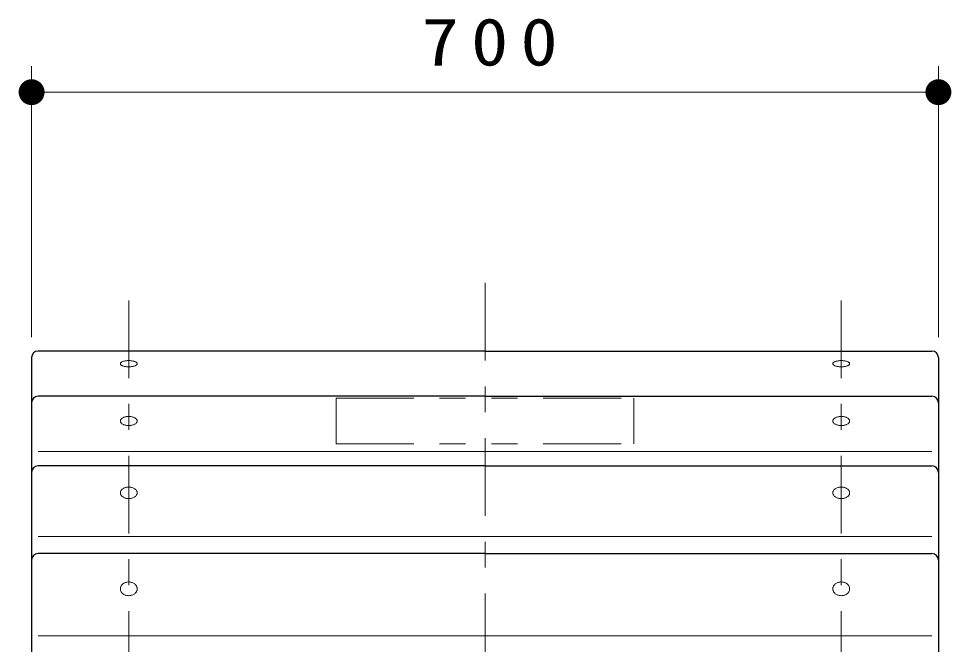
# Model space of a CAD drawing. Units: millimetres on the paper, scale 1:20. Extents: x -365 to 0, y -12 to 257.
# Drawn here: x -313.02 to -277.02, y 138.59 to 162.76 of the extents above; entities that cross this region are included whole.
import ezdxf

# ---------------------------------------------------------------- set-up
doc = ezdxf.new("R2010")
doc.units = ezdxf.units.MM
doc.linetypes.add('USER2', pattern=[6, 3, -1, 1, -1])
doc.linetypes.add('USER3', pattern=[8, 3, -1, 1, -1, 1, -1])
doc.layers.add('LY_1', color=7, linetype='Continuous', lineweight=25)
doc.styles.add('ＭＳ ゴシック', font='')
doc.styles.get('ＭＳ ゴシック').set_extended_font_data('MS Gothic')

# ---------------------------------------------------------------- blocks, each defined once
blk = doc.blocks.new('filled_dot')
at = {"color": 0, "linetype": 'Continuous', "lineweight": -2, "const_width": 1.25}
blk.add_lwpolyline([(-0.625, 0, 1), (0.625, 0, 1)], format="xyb", close=True, dxfattribs=at)

msp = doc.modelspace()

# ---------------------------------------------------------------- linework, layer by layer
at = {"layer": 'LY_1', "lineweight": 13}
for p, q in [((-312.524, 150.453), (-312.524, 160.915)), ((-277.524, 150.453), (-277.524, 160.915)), ((-312.524, 159.915), (-277.524, 159.915)), ((-295.024, 146.035), (-312.274, 146.035)), ((-295.024, 146.035), (-277.774, 146.035)), ((-295.024, 142.757), (-312.274, 142.757)), ((-295.024, 142.757), (-277.774, 142.757)), ((-295.024, 138.922), (-312.274, 138.922)), ((-295.024, 138.922), (-277.774, 138.922))]:
    msp.add_line(p, q, dxfattribs=at)
at = {"layer": 'LY_1', "linetype": 'USER2', "lineweight": 13}
for p, q in [((-295.024, 152.552), (-295.024, 84.551)), ((-308.774, 151.873), (-308.774, 123.061)), ((-281.274, 151.873), (-281.274, 123.061))]:
    msp.add_line(p, q, dxfattribs=at)
at = {"layer": 'LY_1'}
for p, q in [((-295.024, 149.915), (-312.274, 149.915)), ((-295.024, 149.915), (-277.774, 149.915)), ((-312.524, 149.665), (-312.524, 126.388)), ((-277.524, 149.665), (-277.524, 126.388)), ((-295.024, 148.171), (-312.274, 148.171)), ((-295.024, 148.171), (-277.774, 148.171)), ((-295.024, 145.48), (-312.274, 145.48)), ((-295.024, 145.48), (-277.774, 145.48)), ((-295.024, 142.094), (-312.274, 142.094)), ((-295.024, 142.094), (-277.774, 142.094))]:
    msp.add_line(p, q, dxfattribs=at)
at = {"layer": 'LY_1', "linetype": 'USER3', "lineweight": 13}
for p, q in [((-300.774, 148.095), (-300.774, 146.336)), ((-300.774, 148.095), (-289.274, 148.095)), ((-289.274, 148.095), (-289.274, 146.336)), ((-300.774, 146.336), (-289.274, 146.336))]:
    msp.add_line(p, q, dxfattribs=at)
at = {"layer": 'LY_1', "lineweight": 13}
for points in [[(-309.099, 149.426), (-309.098, 149.416), (-309.094, 149.405), (-309.088, 149.395), (-309.079, 149.385), (-309.069, 149.375), (-309.056, 149.366), (-309.04, 149.357), (-309.023, 149.349), (-309.004, 149.341), (-308.983, 149.334), (-308.96, 149.328), (-308.937, 149.322), (-308.911, 149.317), (-308.885, 149.313), (-308.858, 149.31), (-308.83, 149.308), (-308.802, 149.306), (-308.774, 149.306), (-308.746, 149.306), (-308.718, 149.308), (-308.69, 149.31), (-308.663, 149.313), (-308.637, 149.317), (-308.612, 149.322), (-308.588, 149.328), (-308.565, 149.334), (-308.544, 149.341), (-308.525, 149.349), (-308.508, 149.357), (-308.493, 149.366), (-308.48, 149.375), (-308.469, 149.385), (-308.46, 149.395), (-308.454, 149.405), (-308.45, 149.416), (-308.449, 149.426), (-308.45, 149.437), (-308.454, 149.447), (-308.46, 149.458), (-308.469, 149.468), (-308.48, 149.477), (-308.493, 149.487), (-308.508, 149.496), (-308.525, 149.504), (-308.544, 149.512), (-308.565, 149.519), (-308.588, 149.525), (-308.612, 149.531), (-308.637, 149.536), (-308.663, 149.54), (-308.69, 149.543), (-308.718, 149.545), (-308.746, 149.546), (-308.774, 149.547), (-308.802, 149.546), (-308.83, 149.545), (-308.858, 149.543), (-308.885, 149.54), (-308.911, 149.536), (-308.937, 149.531), (-308.96, 149.525), (-308.983, 149.519), (-309.004, 149.512), (-309.023, 149.504), (-309.04, 149.496), (-309.056, 149.487), (-309.069, 149.477), (-309.079, 149.468), (-309.088, 149.458), (-309.094, 149.447), (-309.098, 149.437)], [(-280.949, 149.426), (-280.95, 149.437), (-280.954, 149.447), (-280.96, 149.458), (-280.969, 149.468), (-280.98, 149.477), (-280.993, 149.487), (-281.008, 149.496), (-281.025, 149.504), (-281.044, 149.512), (-281.065, 149.519), (-281.088, 149.525), (-281.112, 149.531), (-281.137, 149.536), (-281.163, 149.54), (-281.19, 149.543), (-281.218, 149.545), (-281.246, 149.546), (-281.274, 149.547), (-281.302, 149.546), (-281.33, 149.545), (-281.358, 149.543), (-281.385, 149.54), (-281.411, 149.536), (-281.437, 149.531), (-281.46, 149.525), (-281.483, 149.519), (-281.504, 149.512), (-281.523, 149.504), (-281.54, 149.496), (-281.556, 149.487), (-281.569, 149.477), (-281.579, 149.468), (-281.588, 149.458), (-281.594, 149.447), (-281.598, 149.437), (-281.599, 149.426), (-281.598, 149.416), (-281.594, 149.405), (-281.588, 149.395), (-281.579, 149.385), (-281.569, 149.375), (-281.556, 149.366), (-281.54, 149.357), (-281.523, 149.349), (-281.504, 149.341), (-281.483, 149.334), (-281.46, 149.328), (-281.437, 149.322), (-281.411, 149.317), (-281.385, 149.313), (-281.358, 149.31), (-281.33, 149.308), (-281.302, 149.306), (-281.274, 149.306), (-281.246, 149.306), (-281.218, 149.308), (-281.19, 149.31), (-281.163, 149.313), (-281.137, 149.317), (-281.112, 149.322), (-281.088, 149.328), (-281.065, 149.334), (-281.044, 149.341), (-281.025, 149.349), (-281.008, 149.357), (-280.993, 149.366), (-280.98, 149.375), (-280.969, 149.385), (-280.96, 149.395), (-280.954, 149.405), (-280.95, 149.416)], [(-309.099, 147.212), (-309.098, 147.197), (-309.094, 147.182), (-309.088, 147.167), (-309.079, 147.152), (-309.069, 147.138), (-309.056, 147.124), (-309.04, 147.111), (-309.023, 147.099), (-309.004, 147.088), (-308.983, 147.078), (-308.96, 147.068), (-308.937, 147.06), (-308.911, 147.053), (-308.885, 147.047), (-308.858, 147.042), (-308.83, 147.039), (-308.802, 147.037), (-308.774, 147.036), (-308.746, 147.037), (-308.718, 147.039), (-308.69, 147.042), (-308.663, 147.047), (-308.637, 147.053), (-308.612, 147.06), (-308.588, 147.068), (-308.565, 147.078), (-308.544, 147.088), (-308.525, 147.099), (-308.508, 147.111), (-308.493, 147.124), (-308.48, 147.138), (-308.469, 147.152), (-308.46, 147.167), (-308.454, 147.182), (-308.45, 147.197), (-308.449, 147.212), (-308.45, 147.228), (-308.454, 147.243), (-308.46, 147.258), (-308.469, 147.272), (-308.48, 147.287), (-308.493, 147.3), (-308.508, 147.313), (-308.525, 147.325), (-308.544, 147.337), (-308.565, 147.347), (-308.588, 147.356), (-308.612, 147.365), (-308.637, 147.372), (-308.663, 147.378), (-308.69, 147.382), (-308.718, 147.386), (-308.746, 147.388), (-308.774, 147.388), (-308.802, 147.388), (-308.83, 147.386), (-308.858, 147.382), (-308.885, 147.378), (-308.911, 147.372), (-308.937, 147.365), (-308.96, 147.356), (-308.983, 147.347), (-309.004, 147.337), (-309.023, 147.325), (-309.04, 147.313), (-309.056, 147.3), (-309.069, 147.287), (-309.079, 147.272), (-309.088, 147.258), (-309.094, 147.243), (-309.098, 147.228)], [(-280.949, 147.212), (-280.95, 147.228), (-280.954, 147.243), (-280.96, 147.258), (-280.969, 147.272), (-280.98, 147.287), (-280.993, 147.3), (-281.008, 147.313), (-281.025, 147.325), (-281.044, 147.337), (-281.065, 147.347), (-281.088, 147.356), (-281.112, 147.365), (-281.137, 147.372), (-281.163, 147.378), (-281.19, 147.382), (-281.218, 147.386), (-281.246, 147.388), (-281.274, 147.388), (-281.302, 147.388), (-281.33, 147.386), (-281.358, 147.382), (-281.385, 147.378), (-281.411, 147.372), (-281.437, 147.365), (-281.46, 147.356), (-281.483, 147.347), (-281.504, 147.337), (-281.523, 147.325), (-281.54, 147.313), (-281.556, 147.3), (-281.569, 147.287), (-281.579, 147.272), (-281.588, 147.258), (-281.594, 147.243), (-281.598, 147.228), (-281.599, 147.212), (-281.598, 147.197), (-281.594, 147.182), (-281.588, 147.167), (-281.579, 147.152), (-281.569, 147.138), (-281.556, 147.124), (-281.54, 147.111), (-281.523, 147.099), (-281.504, 147.088), (-281.483, 147.078), (-281.46, 147.068), (-281.437, 147.06), (-281.411, 147.053), (-281.385, 147.047), (-281.358, 147.042), (-281.33, 147.039), (-281.302, 147.037), (-281.274, 147.036), (-281.246, 147.037), (-281.218, 147.039), (-281.19, 147.042), (-281.163, 147.047), (-281.137, 147.053), (-281.112, 147.06), (-281.088, 147.068), (-281.065, 147.078), (-281.044, 147.088), (-281.025, 147.099), (-281.008, 147.111), (-280.993, 147.124), (-280.98, 147.138), (-280.969, 147.152), (-280.96, 147.167), (-280.954, 147.182), (-280.95, 147.197)], [(-309.099, 144.439), (-309.098, 144.419), (-309.094, 144.4), (-309.088, 144.381), (-309.079, 144.362), (-309.069, 144.344), (-309.056, 144.327), (-309.04, 144.31), (-309.023, 144.295), (-309.004, 144.28), (-308.983, 144.267), (-308.96, 144.255), (-308.937, 144.244), (-308.911, 144.235), (-308.885, 144.228), (-308.858, 144.222), (-308.83, 144.218), (-308.802, 144.215), (-308.774, 144.214), (-308.746, 144.215), (-308.718, 144.218), (-308.69, 144.222), (-308.663, 144.228), (-308.637, 144.235), (-308.612, 144.244), (-308.588, 144.255), (-308.565, 144.267), (-308.544, 144.28), (-308.525, 144.295), (-308.508, 144.31), (-308.493, 144.327), (-308.48, 144.344), (-308.469, 144.362), (-308.46, 144.381), (-308.454, 144.4), (-308.45, 144.419), (-308.449, 144.439), (-308.45, 144.458), (-308.454, 144.478), (-308.46, 144.497), (-308.469, 144.516), (-308.48, 144.534), (-308.493, 144.551), (-308.508, 144.568), (-308.525, 144.583), (-308.544, 144.598), (-308.565, 144.611), (-308.588, 144.623), (-308.612, 144.633), (-308.637, 144.642), (-308.663, 144.65), (-308.69, 144.656), (-308.718, 144.66), (-308.746, 144.662), (-308.774, 144.663), (-308.802, 144.662), (-308.83, 144.66), (-308.858, 144.656), (-308.885, 144.65), (-308.911, 144.642), (-308.937, 144.633), (-308.96, 144.623), (-308.983, 144.611), (-309.004, 144.598), (-309.023, 144.583), (-309.04, 144.568), (-309.056, 144.551), (-309.069, 144.534), (-309.079, 144.516), (-309.088, 144.497), (-309.094, 144.478), (-309.098, 144.458)], [(-280.949, 144.439), (-280.95, 144.458), (-280.954, 144.478), (-280.96, 144.497), (-280.969, 144.516), (-280.98, 144.534), (-280.993, 144.551), (-281.008, 144.568), (-281.025, 144.583), (-281.044, 144.598), (-281.065, 144.611), (-281.088, 144.623), (-281.112, 144.633), (-281.137, 144.642), (-281.163, 144.65), (-281.19, 144.656), (-281.218, 144.66), (-281.246, 144.662), (-281.274, 144.663), (-281.302, 144.662), (-281.33, 144.66), (-281.358, 144.656), (-281.385, 144.65), (-281.411, 144.642), (-281.437, 144.633), (-281.46, 144.623), (-281.483, 144.611), (-281.504, 144.598), (-281.523, 144.583), (-281.54, 144.568), (-281.556, 144.551), (-281.569, 144.534), (-281.579, 144.516), (-281.588, 144.497), (-281.594, 144.478), (-281.598, 144.458), (-281.599, 144.439), (-281.598, 144.419), (-281.594, 144.4), (-281.588, 144.381), (-281.579, 144.362), (-281.569, 144.344), (-281.556, 144.327), (-281.54, 144.31), (-281.523, 144.295), (-281.504, 144.28), (-281.483, 144.267), (-281.46, 144.255), (-281.437, 144.244), (-281.411, 144.235), (-281.385, 144.228), (-281.358, 144.222), (-281.33, 144.218), (-281.302, 144.215), (-281.274, 144.214), (-281.246, 144.215), (-281.218, 144.218), (-281.19, 144.222), (-281.163, 144.228), (-281.137, 144.235), (-281.112, 144.244), (-281.088, 144.255), (-281.065, 144.267), (-281.044, 144.28), (-281.025, 144.295), (-281.008, 144.31), (-280.993, 144.327), (-280.98, 144.344), (-280.969, 144.362), (-280.96, 144.381), (-280.954, 144.4), (-280.95, 144.419)], [(-309.099, 140.733), (-309.098, 140.709), (-309.094, 140.686), (-309.088, 140.664), (-309.079, 140.642), (-309.069, 140.62), (-309.056, 140.6), (-309.04, 140.58), (-309.023, 140.562), (-309.004, 140.545), (-308.983, 140.529), (-308.96, 140.515), (-308.937, 140.503), (-308.911, 140.492), (-308.885, 140.483), (-308.858, 140.476), (-308.83, 140.471), (-308.802, 140.468), (-308.774, 140.467), (-308.746, 140.468), (-308.718, 140.471), (-308.69, 140.476), (-308.663, 140.483), (-308.637, 140.492), (-308.612, 140.503), (-308.588, 140.515), (-308.565, 140.529), (-308.544, 140.545), (-308.525, 140.562), (-308.508, 140.58), (-308.493, 140.6), (-308.48, 140.62), (-308.469, 140.642), (-308.46, 140.664), (-308.454, 140.686), (-308.45, 140.709), (-308.449, 140.733), (-308.45, 140.756), (-308.454, 140.779), (-308.46, 140.801), (-308.469, 140.823), (-308.48, 140.845), (-308.493, 140.865), (-308.508, 140.885), (-308.525, 140.903), (-308.544, 140.92), (-308.565, 140.936), (-308.588, 140.95), (-308.612, 140.962), (-308.637, 140.973), (-308.663, 140.982), (-308.69, 140.989), (-308.718, 140.994), (-308.746, 140.997), (-308.774, 140.998), (-308.802, 140.997), (-308.83, 140.994), (-308.858, 140.989), (-308.885, 140.982), (-308.911, 140.973), (-308.937, 140.962), (-308.96, 140.95), (-308.983, 140.936), (-309.004, 140.92), (-309.023, 140.903), (-309.04, 140.885), (-309.056, 140.865), (-309.069, 140.845), (-309.079, 140.823), (-309.088, 140.801), (-309.094, 140.779), (-309.098, 140.756)], [(-280.949, 140.733), (-280.95, 140.756), (-280.954, 140.779), (-280.96, 140.801), (-280.969, 140.823), (-280.98, 140.845), (-280.993, 140.865), (-281.008, 140.885), (-281.025, 140.903), (-281.044, 140.92), (-281.065, 140.936), (-281.088, 140.95), (-281.112, 140.962), (-281.137, 140.973), (-281.163, 140.982), (-281.19, 140.989), (-281.218, 140.994), (-281.246, 140.997), (-281.274, 140.998), (-281.302, 140.997), (-281.33, 140.994), (-281.358, 140.989), (-281.385, 140.982), (-281.411, 140.973), (-281.437, 140.962), (-281.46, 140.95), (-281.483, 140.936), (-281.504, 140.92), (-281.523, 140.903), (-281.54, 140.885), (-281.556, 140.865), (-281.569, 140.845), (-281.579, 140.823), (-281.588, 140.801), (-281.594, 140.779), (-281.598, 140.756), (-281.599, 140.733), (-281.598, 140.709), (-281.594, 140.686), (-281.588, 140.664), (-281.579, 140.642), (-281.569, 140.62), (-281.556, 140.6), (-281.54, 140.58), (-281.523, 140.562), (-281.504, 140.545), (-281.483, 140.529), (-281.46, 140.515), (-281.437, 140.503), (-281.411, 140.492), (-281.385, 140.483), (-281.358, 140.476), (-281.33, 140.471), (-281.302, 140.468), (-281.274, 140.467), (-281.246, 140.468), (-281.218, 140.471), (-281.19, 140.476), (-281.163, 140.483), (-281.137, 140.492), (-281.112, 140.503), (-281.088, 140.515), (-281.065, 140.529), (-281.044, 140.545), (-281.025, 140.562), (-281.008, 140.58), (-280.993, 140.6), (-280.98, 140.62), (-280.969, 140.642), (-280.96, 140.664), (-280.954, 140.686), (-280.95, 140.709)]]:
    msp.add_lwpolyline(points, close=True, dxfattribs=at)
at = {"layer": 'LY_1'}
for centre, start, end in [((-312.274, 149.665), 90, 180), ((-277.774, 149.665), 0, 90), ((-312.274, 147.921), 90, 180), ((-277.774, 147.921), 0, 90), ((-312.274, 145.23), 90, 180), ((-277.774, 145.23), 0, 90), ((-312.274, 141.844), 90, 180), ((-277.774, 141.844), 0, 90)]:
    msp.add_arc(centre, 0.25, start, end, dxfattribs=at)

# ---------------------------------------------------------------- block references
at = {"layer": 'LY_1', "lineweight": 13, "xscale": 0.4, "yscale": 0.4}
msp.add_blockref('filled_dot', (-312.524, 159.915), dxfattribs=at)
at = {"layer": 'LY_1', "lineweight": 13, "xscale": 0.4, "yscale": 0.4, "rotation": 180}
msp.add_blockref('filled_dot', (-277.524, 159.915), dxfattribs=at)

# ---------------------------------------------------------------- texts
at = {"layer": 'LY_1', "insert": (-294.607, 160.915), "char_height": 1.833, "attachment_point": 8, "style": 'ＭＳ ゴシック'}
msp.add_mtext('\\T1.33;\\W1.15;700', dxfattribs=at)

doc.saveas('drawing.dxf')
